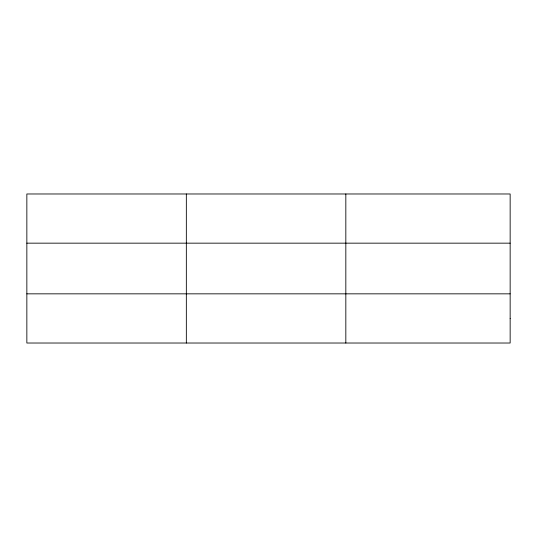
<?xml version="1.0" encoding="UTF-8"?>
<svg xmlns="http://www.w3.org/2000/svg" width="537" height="537" viewBox="0 0 537 537"><rect width="100%" height="100%" fill="white"/><g stroke="black" fill="none" stroke-linecap="round" stroke-linejoin="round"><path stroke-width="0.81" d="M186.339 343.022L186.339 193.978M345.828 343.022L345.828 193.978M26.85 243.16L510.15 243.16M26.85 293.84L510.15 293.84M510.15 318.428L510.15 343.022L26.85 343.022L26.85 193.978L510.15 193.978L510.15 318.428"/></g></svg>
